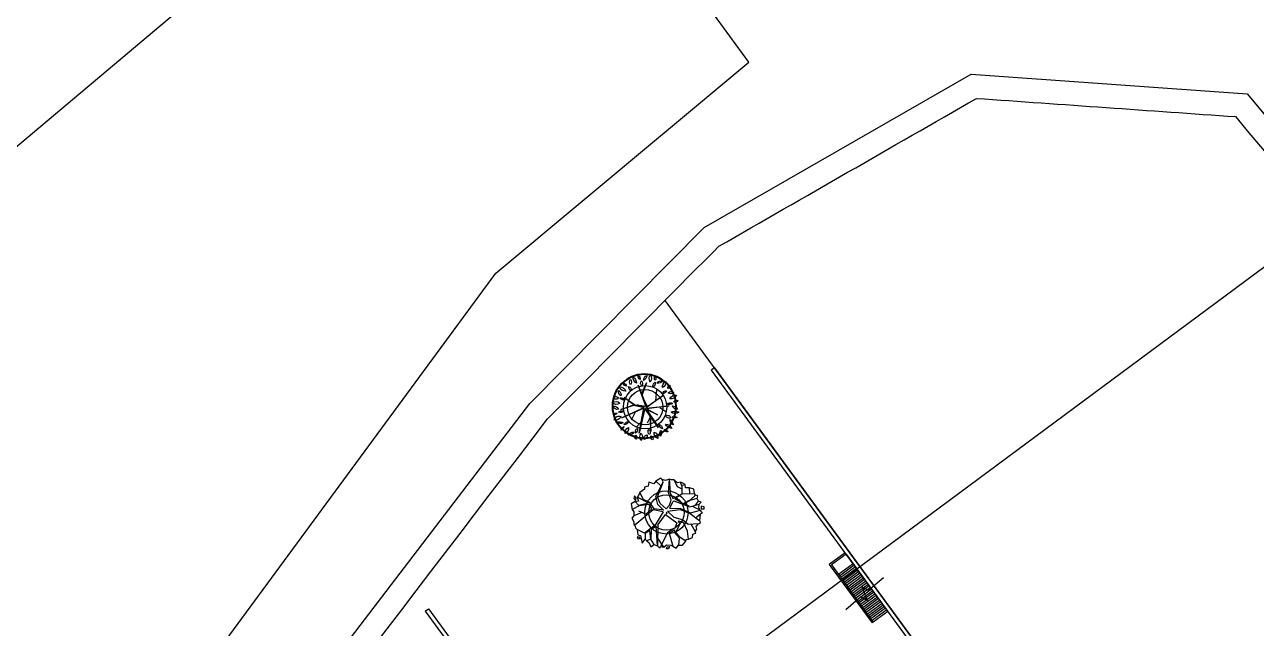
# Model space of a CAD drawing. Header units: millimetres. Extents: x 55520 to 96084, y -58491 to -49645.
# Drawn here: x 59475.7 to 59632.3, y -57670.2 to -57593.5 of the extents above; entities that cross this region are included whole.
import ezdxf

# ---------------------------------------------------------------- set-up
doc = ezdxf.new("R2010")
doc.units = ezdxf.units.MM
doc.linetypes.add('HIDDEN', pattern=[9.524999999999999, 6.35, -3.175])
for name, color, linetype in [('05_Mobiliário', 1, 'Continuous'), ('Alvenaria Corte', 30, 'Continuous'), ('Alvenaria Vista', 40, 'Continuous'), ('ARQ-COTAS', 1, 'Continuous'), ('Curvas de Nível', 10, 'Continuous'), ('Limite Terreno', 20, 'Continuous'), ('Limites', 250, 'Continuous'), ('Linha Fina', 100, 'Continuous'), ('Projeção', 60, 'HIDDEN'), ('Árvores Existentes', 114, 'Continuous')]:
    doc.layers.add(name, color=color, linetype=linetype)
doc.styles.add('ATTR', font='romans.shx', dxfattribs={"width": 0.8, "height": 0.470416260033865})

# ---------------------------------------------------------------- blocks, each defined once
blk = doc.blocks.new('árvore_media')
for p, q in [((55224.71942671669, -51941.33535110861), (55224.45466255669, -51940.0623655086)), ((55224.74150543669, -51939.89265414861), (55225.62411279669, -51940.5432243886)), ((55225.38142735669, -51940.37351302861), (55225.53585807668, -51939.52489606861)), ((55226.15370127669, -51940.0623655086), (55225.91101583669, -51940.96759302861)), ((55226.59154575669, -51939.35229702861), (55226.15370127669, -51940.0623655086)), ((55226.94811407669, -51939.38339974861), (55227.19079951668, -51940.17552646861)), ((55227.23495695669, -51940.09064070861), (55227.25703567669, -51940.82615686861)), ((55227.28458895669, -51940.08354182861), (55227.83619599669, -51939.54607238861)), ((55227.76454543669, -51941.1655795886), (55228.36030991669, -51939.8643187886)), ((55224.65325071668, -51941.33535110861), (55223.66030991669, -51940.8827072686)), ((55223.66030991669, -51940.9109824686), (55224.05748623668, -51941.73138438861)), ((55224.56499599669, -51940.5998349486), (55223.90299535669, -51940.57155974861)), ((55225.18283919669, -51942.38201478861), (55224.65325071668, -51941.33535110861)), ((55225.27109391669, -51942.32540422861), (55224.71942671669, -51941.33535110861)), ((55225.62411279669, -51940.5432243886), (55225.75652495669, -51941.33535110861)), ((55225.75652495669, -51941.33535110861), (55226.28611343668, -51942.09914246861)), ((55225.91101583669, -51940.96759302861), (55225.95511311669, -51941.19391494861)), ((55225.95511311669, -51941.19391494861), (55226.21993743669, -51941.53333766861)), ((55226.21993743669, -51941.53333766861), (55226.26403471669, -51941.19391494861)), ((55226.26403471669, -51941.19391494861), (55227.14670223669, -51940.7978215086)), ((55226.41852559669, -51941.47678726861), (55226.94811407669, -51941.1655795886)), ((55226.94811407669, -51941.1655795886), (55227.87487887669, -51941.2787405486)), ((55227.25703567669, -51940.82615686861), (55227.08046607669, -51941.02414342861)), ((55227.10254479669, -51941.02414342861), (55227.76454543669, -51941.1655795886)), ((55227.16872079669, -51940.7978215086), (55227.19079951668, -51940.11891590861)), ((55227.87487887669, -51941.2787405486), (55229.37532943668, -51940.65638534861)), ((55228.07346703669, -51942.63661190861), (55229.57391759669, -51940.9109824686)), ((55229.57391759669, -51940.93925766861), (55228.36030991669, -51942.6083367086)), ((55229.15466255668, -51940.40178822861), (55229.02225039669, -51941.53333766861)), ((55229.68425103668, -51941.9293709486), (55229.77250575669, -51941.2787405486)), ((55224.01332879669, -51943.4569536686), (55222.99830927669, -51942.63661190861)), ((55223.70440719669, -51942.41028998861), (55223.02038799669, -51942.4385651886)), ((55223.13072143669, -51942.0708071086), (55223.74856463668, -51942.3536794286)), ((55223.72648591668, -51941.6464986286), (55223.19689743668, -51941.75965958861)), ((55224.30017167669, -51941.8728205486), (55223.35138831669, -51941.44851206861)), ((55224.60909327669, -51942.6083367086), (55223.70440719669, -51942.41028998861)), ((55223.74856463668, -51942.3536794286), (55224.49875983669, -51942.49517574861)), ((55225.16076047669, -51943.4569536686), (55224.30017167669, -51941.8728205486)), ((55224.47674127669, -51942.41028998861), (55224.30017167669, -51942.04253190861)), ((55224.49875983669, -51942.49517574861), (55224.47674127669, -51942.41028998861)), ((55224.96217231669, -51943.5418394286), (55224.60909327669, -51942.6083367086)), ((55225.99927055669, -51943.11747078861), (55225.18283919669, -51942.38201478861)), ((55226.39644687669, -51943.03264518861), (55225.27109391669, -51942.32540422861)), ((55226.28611343668, -51942.09914246861), (55226.39644687669, -51943.00436998861)), ((55226.79362319669, -51942.91948422861), (55226.41852559669, -51941.47678726861)), ((55226.81570191668, -51942.94775942861), (55228.07346703669, -51942.63661190861)), ((55228.36030991669, -51942.6083367086), (55229.00017167669, -51942.66488710861)), ((55229.00017167669, -51942.66488710861), (55229.66217231669, -51941.9293709486)), ((55229.66217231669, -51941.9293709486), (55229.15466255668, -51942.66488710861)), ((55229.15466255668, -51942.69316230861), (55229.72834831669, -51942.74977286861)), ((55229.68425103668, -51941.9293709486), (55230.08142735669, -51942.0708071086)), ((55229.72834831669, -51942.74977286861), (55230.12552463669, -51942.29712902861)), ((55223.37346703669, -51942.94775942861), (55223.02038799669, -51943.4569536686)), ((55224.01332879669, -51943.4569536686), (55223.52789775668, -51944.02275846861)), ((55223.70440719669, -51943.85298694861), (55223.92507407669, -51944.33390598861)), ((55225.09458447669, -51943.7115507886), (55224.01332879669, -51943.4569536686)), ((55224.03540751668, -51943.4569536686), (55224.96217231669, -51943.5418394286)), ((55224.91801487669, -51944.41879174861), (55225.09458447669, -51943.7115507886)), ((55225.35934863669, -51943.68327558861), (55225.05042703669, -51944.50361734861)), ((55225.33726991669, -51943.4569536686), (55225.16076047669, -51943.4569536686)), ((55225.99927055669, -51943.1458061486), (55225.33726991669, -51943.4569536686)), ((55225.82270095668, -51943.40040326861), (55225.35934863669, -51943.68327558861)), ((55226.35228943669, -51943.34379270861), (55225.82270095668, -51943.40040326861)), ((55226.35228943669, -51943.34379270861), (55226.48470159669, -51944.1641946286)), ((55226.63919247669, -51943.3720679086), (55227.32321167669, -51944.1641946286)), ((55226.63919247669, -51943.40040326861), (55226.70536847669, -51944.24902022861)), ((55226.79362319669, -51943.28724230861), (55228.33823119669, -51942.74977286861)), ((55226.79362319669, -51943.31551750861), (55227.47764239669, -51944.13585926861)), ((55228.33823119669, -51942.74977286861), (55229.75042703668, -51942.83459846861)), ((55229.75042703668, -51942.83459846861), (55230.10350607669, -51943.62666502861)), ((55223.46172175668, -51944.1924698286), (55223.15280015668, -51944.02275846861)), ((55223.52789775668, -51944.02275846861), (55223.37346703669, -51944.53189254861)), ((55223.92507407669, -51944.33390598861), (55223.72648591668, -51945.12597254861)), ((55224.05748623668, -51945.55028102861), (55224.89599631669, -51944.41879174861)), ((55225.05042703669, -51944.50361734861), (55224.05748623668, -51945.52200582861)), ((55226.21993743669, -51944.89965062861), (55224.76358415669, -51945.69177734861)), ((55226.33027087669, -51945.0410867886), (55224.76358415669, -51945.7200525486)), ((55226.48470159669, -51944.1641946286), (55226.21993743669, -51944.89965062861)), ((55226.70536847669, -51944.24902022861), (55226.33027087669, -51945.0410867886)), ((55227.32321167669, -51944.1641946286), (55227.25703567669, -51944.95626118861)), ((55227.25703567669, -51944.95626118861), (55227.56595727669, -51945.6351667886)), ((55227.36736911669, -51944.95626118861), (55227.91897615669, -51946.25752198861)), ((55227.38938767669, -51944.98453638861), (55228.31615247669, -51945.4654554286)), ((55227.49972111668, -51944.30563078861), (55227.41146639669, -51944.84310022861)), ((55227.41146639669, -51944.84310022861), (55228.31615247669, -51945.40884486861)), ((55227.47764239669, -51944.13585926861), (55229.99317263669, -51944.13585926861)), ((55227.49972111668, -51944.30563078861), (55228.36030991669, -51944.27735558861)), ((55228.36030991669, -51944.27735558861), (55228.73540751669, -51945.0128115886)), ((55228.58097679669, -51944.70166406861), (55229.44150543669, -51944.95626118861)), ((55224.76358415669, -51945.7200525486), (55224.65325071668, -51945.97464966861)), ((55225.22693647669, -51945.55028102861), (55225.29317263669, -51946.2857971886)), ((55227.56595727669, -51945.6351667886), (55227.34529039669, -51946.45550854861)), ((55228.31615247669, -51945.40884486861), (55229.13258383669, -51945.60689158861)), ((55228.31615247669, -51945.4654554286), (55228.36030991669, -51946.05947526861))]:
    blk.add_line(p, q)
for points in [[(55223.90299535669, -51940.57155974861), (55223.66307727669, -51940.5255975086), (55223.66030991669, -51940.9109824686), (55223.60791055669, -51941.23277830861), (55223.35138831669, -51941.44851206861), (55223.05624335669, -51941.48033670861), (55223.19689743668, -51941.75965958861), (55223.13072143669, -51942.0708071086), (55222.89074319669, -51942.22289158861), (55223.02038799669, -51942.4385651886), (55222.99830927669, -51942.63661190861), (55222.75285647668, -51943.03619462861), (55223.02038799669, -51943.4569536686), (55223.35963023669, -51943.7080013486), (55223.15280015669, -51944.02275846861), (55223.24929679669, -51944.27380614861), (55223.37346703669, -51944.53189254861), (55223.66307727669, -51944.66274054861), (55223.72648591669, -51945.12597254861), (55223.96646415669, -51945.3346074286), (55224.05748623668, -51945.52200582861), (55224.46290447669, -51945.68822790861), (55224.65325071668, -51945.97464966861), (55224.68357135668, -51946.18322438861), (55225.29317263669, -51946.2857971886), (55225.64895887669, -51946.18322438861), (55225.95234575668, -51946.6782810286), (55226.25579279668, -51946.3954087086), (55226.61434639669, -51946.5722189486), (55226.77984655669, -51946.3954087086), (55227.34529039669, -51946.45550854861), (55227.69006735669, -51946.2893466286), (55227.91897615669, -51946.25752198861), (55228.07617423669, -51945.82966406861), (55228.36030991669, -51946.05947526861), (55228.84850831669, -51946.1125363886), (55229.13258383669, -51945.60689158861), (55229.17950863668, -51945.2992333486), (55229.44150543669, -51944.95626118861), (55229.75872911669, -51944.91029894861), (55229.84144911668, -51944.48593030861), (55230.03456271669, -51944.27380614861), (55229.99317263669, -51944.13585926861), (55230.11728271669, -51943.88481158861), (55230.10350607669, -51943.62666502861), (55230.42066959669, -51943.1422567086), (55230.25516943668, -51942.9300723886), (55230.61372303669, -51942.1875175086), (55230.12552463669, -51942.29712902861), (55230.08142735669, -51942.0708071086), (55230.03456271669, -51941.72783494861), (55230.17244943669, -51941.3035264686), (55229.77250575669, -51941.2787405486), (55229.57391759669, -51940.9109824686), (55229.53806223669, -51940.5962855086), (55229.37532943668, -51940.65638534861), (55229.15466255669, -51940.40178822861), (55228.76572815669, -51940.38410118861), (55228.46234127669, -51940.06591494861), (55228.36030991669, -51939.8643187886), (55228.21412111669, -51939.46473606861), (55227.83619599669, -51939.54607238861), (55227.49695375669, -51939.2879258286), (55226.94811407669, -51939.38339974861), (55226.80739983669, -51939.50011014861), (55226.59154575669, -51939.35229702861), (55226.14545935669, -51939.2172378286), (55225.89723919669, -51939.46473606861), (55225.59379215669, -51939.3232999086), (55225.53585807668, -51939.52489606861), (55225.23523855668, -51939.60623238861), (55225.12490511669, -51939.85373062861), (55224.74150543669, -51939.89265414861), (55224.54568463669, -51939.81835654861), (55224.45466255669, -51940.0623655086)], [(55228.65268751669, -51940.0623655086), (55228.87335439669, -51939.92092934861), (55229.04986383668, -51940.0623655086), (55228.85127567669, -51940.20380166861)], [(55223.27691023669, -51940.73772166861), (55223.13896335669, -51940.91453190861), (55223.30446351669, -51941.16209030861), (55223.49757711669, -51940.94990598861)], [(55230.50344975669, -51942.68257414861), (55230.42066959669, -51942.8593843886), (55230.58616975669, -51943.03619462861), (55230.66888975669, -51942.8593843886)], [(55226.66121103668, -51942.91948422861), (55226.55087759669, -51942.94775942861), (55226.52885903669, -51943.03264518861), (55226.61711375669, -51943.00436998861)], [(55228.23890703668, -51946.12312454861), (55228.01830031669, -51946.26456070861), (55228.04031887669, -51946.54749318861), (55228.26098575669, -51946.37772166861)]]:
    blk.add_lwpolyline(points, close=True)
at = {"style": 'ATTR', "width": 0.8, "flags": 9}
blk.add_attdef('ESTCODE', (55226.66121103668, -51942.91948422861), '', height=1.583206656000007e-05, dxfattribs=at)
blk = doc.blocks.new('tree 17')
at = {"color": 0, "linetype": 'ByBlock'}
for p, q in [((-0.2153075658570742, 1.813379565344803), (-0.0824257656786358, 0.1523045358626405)), ((-0.03259523809538223, 0.2685797013582487), (-0.1820872141543077, 1.746936501211167)), ((-0.1820872141543077, 1.746936501211167), (-0.1488668625097489, 0.7724390141847834)), ((-0.0824257656786358, 0.1523045358626405), (-1.510906003473792, 1.220929106893891)), ((-1.510906003473792, 1.220929106893891), (-0.09903594153001904, 0.07478762770188041)), ((-0.1488668625097489, 0.7724390141847834), (-0.8077395318396157, 1.663882474320417)), ((-0.8077395318396157, 1.663882474320417), (-0.0824257656786358, 0.822271115554031)), ((-0.0824257656786358, 0.822271115554031), (-0.6194900853006402, 1.03821087725737)), ((0.3272934791166335, 1.071432409331464), (-0.03259523809538223, 0.2685797013582487)), ((0.0006255070475162938, 0.1855260679221828), (1.346054472203832, 1.115727785410854)), ((1.346054472203832, 1.115727785410854), (0.01723568288434763, 0.2685797013582487)), ((0.01723568288434763, 0.2685797013582487), (0.3272934791166335, 1.071432409331464)), ((0.7650858725683065, 0.7779761329256871), (0.909041123391944, 1.259687757697975)), ((-0.09903594153001904, 0.07478762770188041), (-1.737912527023582, -0.3847767024817585)), ((-1.737912527023582, -0.3847767024817585), (-0.0824257656786358, 0.07478762770188041)), ((-0.8904008887620876, 0.7281436380908417), (-1.344413935803459, 0.7558284448787163)), ((-0.7187616181618068, -0.1134677206719061), (-1.344413935803459, 0.1523045358626405)), ((-0.0824257656786358, 0.07478762770188041), (-0.5419755379261915, -0.5121257120117662)), ((-0.4312406388489762, -0.495514749247377), (-0.04920541393221356, 0.05817666494476725)), ((-0.04920541393221356, 0.05817666494476725), (-0.3260424649779452, -0.4013872717914637)), ((-0.3260424649779452, -0.4013872717914637), (0.08367638633353636, 0.05817666494476725)), ((1.539840250567067, 0.2851902706679539), (0.0006255070475162938, 0.1855260679221828)), ((0.08367638633353636, 0.05817666494476725), (0.6262774312490365, -1.403569172151037)), ((0.6262774312490365, -1.403569172151037), (0.100286955566844, 0.1356935731018893)), ((0.100286955566844, 0.1356935731018893), (0.4435651034873445, -0.794508537848742)), ((0.1501174831646495, 0.1523045358626405), (1.539840250567067, 0.2851902706679539)), ((0.3605138307611924, -0.6837700976284395), (0.1501174831646495, 0.1523045358626405)), ((0.8647473211458419, 0.2242843252788589), (1.418421816648333, -0.3017226755873708)), ((-0.5419755379261915, -0.5121257120117662), (-1.41124455499812, -0.8775621712848078)), ((-1.41124455499812, -0.8775621712848078), (-0.508755186223425, -0.5453472440749465)), ((-0.685930788735277, -1.370347640080581), (-0.4312406388489762, -0.495514749247377)), ((-0.508755186223425, -0.5453472440749465), (-0.685930788735277, -1.370347640080581)), ((1.179951926809736, -1.159944997121784), (0.3605138307611924, -0.6837700976284395)), ((0.4435651034873445, -0.794508537848742), (1.179951926809736, -1.159944997121784))]:
    blk.add_line(p, q, dxfattribs=at)
for points in [[(-1.146743737026577, 1.666028866193262, 0.4205232702896032), (-1.518332055884537, 1.79347356803508)], [(-1.518331929302781, 1.793473710075016, 0.4205232702896032), (-1.146743610444821, 1.666029008233198)], [(-1.07242574317689, 2.207669144569693, 0.4515397640179216), (-0.9874912705546061, 1.899677776000032)], [(-0.9874915942297697, 1.899677504584659, 0.4515397640179216), (-1.072426066852053, 2.207668873154319)], [(-1.008724912794863, 1.761612700299452, 0.4082578546400881), (-0.8070056207159628, 1.453621460926164)], [(-0.8070056062885822, 1.453621218554757, 0.4082578546400885), (-1.008724898367482, 1.761612457928046)], [(-0.7326880260128938, 2.35635442106754, 0.3753020348049121), (-0.6371367029659745, 1.846575381879076)], [(-0.6371366251210738, 1.846575496022393, 0.3753020348049122), (-0.7326879481679931, 2.356354535210857)], [(-0.4991182835475305, 2.345734130821342, 0.3027699548490791), (-0.1912308294474881, 2.04836316842036)], [(-0.1912307219207756, 2.048363109038206, 0.3027699548490791), (-0.499118176020818, 2.345734071439188)], [(-0.0532121281177626, 2.048362955090949, 0.3409534558468513), (-0.03197851253627887, 1.666028881655409)], [(-0.03197854842784525, 1.66602886027603, 0.3409534558468513), (-0.05321216400932899, 2.048362933711572)], [(0.1060400604254208, 2.46255869997279, 0.3506886414138493), (0.02110553447290509, 2.165187539634492)], [(0.02110574657142952, 2.165187402521922, 0.3506886414138493), (0.1060402725239452, 2.462558562860219)], [(0.477628344774911, 2.441317947225869, 0.2702703581361986), (0.3289929709404722, 1.9209185797187)], [(0.3289931079021526, 1.920918334474592, 0.2702703581361985), (0.4776284817365916, 2.441317701981761)], [(0.7111980039362842, 2.313872876913763, 0.218612775951902), (0.7748988707197588, 1.867816342617982)], [(0.9129174908876028, 1.835955466553007, 0.4400759514473707), (0.7218149015863176, 1.485482486223725)], [(0.7748990944646486, 1.867816270247033, 0.2186127759519021), (0.7111982276811738, 2.313872804542815)], [(0.7218150279086243, 1.485482301928694, 0.4400759514473706), (0.9129176172099094, 1.835955282257976)], [(1.019085391552743, 1.846575730087486, 0.2884681251976712), (1.252655116743875, 2.090844665935312)], [(1.252655397565015, 2.090844759666518, 0.2884681251976713), (1.019085672373882, 1.846575823818692)], [(1.592393427953028, 1.899677758808262, 0.2686374439171992), (1.167720932561935, 1.53858431732979)], [(1.16772099789847, 1.538584047527242, 0.2686374439171992), (1.592393493289563, 1.899677489005714)], [(-1.751901580948119, 0.9226016869442841, 0.2958754657496622), (-2.176574013397313, 0.8270181463152495)], [(-2.176573978901057, 0.8270179267228801, 0.2958754657496619), (-1.751901546451863, 0.9226014673519147)], [(-1.953621065737667, 1.389898702831732, 0.525993913198135), (-1.773135236346837, 1.166870378982799)], [(-1.773135444543454, 1.166870561440857, 0.5259939131981348), (-1.953621273934283, 1.38989888528979)], [(-1.730668115068037, 1.687269807298919, 0.3633350839728651), (-1.39093015370634, 1.326176405342576)], [(-1.390930066290385, 1.326176600537536, 0.3633350839728651), (-1.730668027652082, 1.687270002493879)], [(-1.380313315457058, 0.8801200582478412, 0.3431627132305735), (-1.698817620647208, 1.060666741652254)], [(-1.698817490499025, 1.060666484745169, 0.3431627132305735), (-1.380313185308876, 0.8801198013407561)], [(1.645477256288471, 1.124388972512067, 0.3411170854928207), (1.326973160905053, 0.9119812536830374)], [(1.326973259665353, 0.9119812318748456, 0.3411170854928208), (1.645477355048771, 1.124388950703875)], [(1.645477454151202, 1.66602931670018, 0.3868620594582543), (1.539309310620352, 1.273074613376893)], [(1.539309545359632, 1.273074199675146, 0.3868620594582545), (1.645477688890482, 1.666028902998433)], [(2.229401760462613, 0.8694994703986223, 0.3435608105681879), (1.709177975609361, 0.7526751260290883)], [(1.709178201529605, 0.7526751302681451, 0.3435608105681881), (2.229401986382857, 0.869499474637679)], [(2.070149718134583, 1.219972644855595, 0.4435887221041456), (1.77287910613688, 1.124389129702397)], [(1.772879239311639, 1.124388920176564, 0.4435887221041456), (2.070149851309342, 1.219972435329762)], [(-2.325209606262474, 0.24289643439295, 0.2883280017642146), (-2.017322081309867, 0.1685536763064406)], [(-2.017321880093691, 0.1685538871021174, 0.2883280017642145), (-2.325209405046298, 0.2428966451886268)], [(-2.27212554778381, 0.6039897413592789, 0.3621437861478326), (-1.815602667899476, 0.4446838346916872)], [(-1.815602473038586, 0.4446840713445035, 0.3621437861478327), (-2.27212535292292, 0.6039899780120952)], [(-1.93238761035629, 0.08359064162541818, 0.3094680604192758), (-1.560799335954252, 0.115451812400504)], [(-1.560799122092231, 0.1154515871672595, 0.309468060419276), (-1.932387396494269, 0.08359041639217352)], [(1.539309530532742, 0.1473129465792812, 0.3265546511966065), (1.900280899037827, 0.1791741102105265)], [(1.900280934497309, 0.1791739017591096, 0.3265546511966063), (1.539309565992224, 0.1473127381278642)], [(2.197551307882808, 0.6252303846819995, 0.3802099613416753), (1.889663789013957, 0.3491001449460915)], [(1.889664074504704, 0.3491001430986945, 0.3802099613416756), (2.197551593373555, 0.6252303828346025)], [(2.324953067690776, 0.01986807571215966, 0.3838322505930397), (2.059532817875895, 0.1154516123149641)], [(2.059532762149056, 0.1154518433076614, 0.3838322505930399), (2.324953011963937, 0.01986830670485706)], [(-1.889920366102893, -0.05447456259875549, 0.2894471969886845), (-2.229658352668047, -0.3730864116135413)], [(-1.730668278498643, -0.5111513377561153, 0.4473465531964167), (-2.22965836074219, -0.6279756648269628)], [(-2.229657989558468, -0.373086511569142, 0.2894471969886846), (-1.889920002993313, -0.05447466255435603)], [(-2.229658009571422, -0.6279757256269418, 0.4473465531964168), (-1.730667927327874, -0.5111513985560946)], [(-1.783752316061818, -0.8616247252189764, 0.306983619276666), (-2.081022801796557, -0.9465878109109349)], [(-2.081022574094877, -0.9465875744412502, 0.3069836192766659), (-1.783752088360139, -0.8616244887492917)], [(-1.656350606570596, -0.8510038019556658, 0.3156059979693527), (-1.369696895282962, -0.6704572214079012)], [(-1.369696570343693, -0.6704575135301285, 0.3156059979693527), (-1.656350281631328, -0.8510040940778933)], [(1.677327929373024, -0.7872817315915936, 0.3400028335551002), (1.337589975784825, -0.6385962178718652)], [(1.337589961997691, -0.6385963159586198, 0.3400028335551002), (1.677327915585889, -0.7872818296783484)], [(2.133850643376994, -0.532391978017221, 0.3171340406511771), (1.741028506406563, -0.6492163502996131)], [(1.741028649010056, -0.6492166252168325, 0.317134040651177), (2.133850785980487, -0.5323922529344405)], [(1.825963248555706, -0.171298661603191, 0.3517814454106137), (2.271869079022996, -0.3518452613106551)], [(2.271869174409733, -0.3518456805039252, 0.3517814454106134), (1.825963343942443, -0.1712990807964611)], [(-1.528948846016281, -0.9996898123661796, 0.4141147415869915), (-1.688200931123541, -1.403264582867146)], [(-1.688200733328269, -1.40326443864449, 0.4141147415869914), (-1.52894864822101, -0.9996896681435233)], [(-1.582032687851669, -1.636912778182277, 0.3659184713152769), (-1.178594077943393, -1.275819576498009)], [(-1.178593982965477, -1.275819951022158, 0.3659184713152767), (-1.582032592873754, -1.636913152706427)], [(-1.029958781746841, -1.605051983112728, 0.559657380688164), (-1.263528529695914, -1.838700552440498)], [(-1.263528333390555, -1.838700387669294, 0.559657380688164), (-1.029958585441481, -1.605051818341524)], [(-0.7645382330659204, -1.190856696967122, 0.285980656752778), (-0.9344071446228, -1.551949955815604)], [(-0.9344075938431189, -1.551949872836967, 0.285980656752778), (-0.7645386822862392, -1.190856613988484)], [(-0.7857721151629591, -1.6156722661741, 0.3212749178775761), (-0.679604038522023, -2.019247107995526)], [(-0.6796039339134806, -2.019247033926492, 0.321274917877576), (-0.7857720105544168, -1.615672192105065)], [(-0.3080156251234161, -1.64753347066301, 0.362046953370264), (-0.4778846344145848, -2.167932864544957)], [(-0.4778843848326784, -2.167932963991799, 0.3620469533702642), (-0.3080153755415097, -1.647533570109851)], [(0.0104884670856295, -1.413884946901994, 0.3288318634243046), (0.0423389083281126, -1.76435804273889)], [(0.04233923627344166, -1.764357996547737, 0.3288318634243045), (0.01048879503095862, -1.413884900710841)], [(0.6156470807125214, -1.583811308335513, 0.2359967469586558), (0.7218151498048448, -2.093590016667919)], [(0.721814597147598, -2.093589925078034, 0.2359967469586557), (0.6156465280552745, -1.583811216745629)], [(0.7855160002197291, -1.201476892064558, 0.3689267344344678), (0.9872353325039407, -1.498847804026081)], [(0.9872352919213088, -1.498848137903085, 0.3689267344344678), (0.7855159596370973, -1.201477225941563)], [(0.9872348655969009, -1.626292459495459, 0.3370839981238424), (1.061552571082666, -1.923663598294636)], [(1.061552792884259, -1.923663760917692, 0.3370839981238424), (0.9872350873984945, -1.626292622118515)], [(1.125253731292877, -1.4138849979051, 0.3035626912028013), (1.528692593528973, -1.541329738191213)], [(1.528692649536562, -1.541329664605016, 0.3035626912028013), (1.125253787300466, -1.413884924318903)], [(1.762262172216508, -1.424505248645616, 0.3169423105987751), (1.411907447042265, -1.031550718295356)], [(1.411907393261715, -1.031550730446, 0.316942310598775), (1.762262118435959, -1.42450526079626)], [(1.751645469425697, -0.904105941576422, 0.4059203442760534), (1.942748135381248, -1.105893495366856)], [(1.942748067581575, -1.105893475635962, 0.4059203442760537), (1.751645401626024, -0.9041059218455284)], [(-0.04259543673747346, -1.881181977847524, 0.3459067627697099), (-0.1062963158800514, -2.178553064958541)], [(-0.1062963028970907, -2.178553114214077, 0.3459067627697099), (-0.04259542375451275, -1.88118202710306)], [(0.2122080282341395, -1.774978147082268, 0.3399380599255618), (0.4882450064007093, -2.072349059217064)], [(0.4882449859370771, -2.072349245724352, 0.3399380599255619), (0.2122080077705072, -1.774978333589555)]]:
    blk.add_lwpolyline(points, format="xyb")
at = {"lineweight": 40}
blk.add_circle((0, 0), 2.242264932325453, dxfattribs=at)

msp = doc.modelspace()

# ---------------------------------------------------------------- linework, layer by layer
at = {"layer": '05_Mobiliário'}
for centre, radius in [((59554.60304808175, -57642.12575987832), 2.75), ((59554.60304808175, -57642.12575987832), 2.25), ((59557.31470740119, -57655.49166151525), 2.75), ((59557.31470740119, -57655.49166151525), 2.25)]:
    msp.add_circle(centre, radius, dxfattribs=at)
at = {"layer": 'Alvenaria Corte'}
for p, q in [((59563.41408492852, -57637.10696410879), (59563.01070537306, -57637.4024043468)), ((59563.01070537305, -57637.4024043468), (59605.99096650406, -57696.08553683363)), ((59563.41408492852, -57637.10696410879), (59606.77684923892, -57696.31234760486)), ((59580.02806308217, -57660.63706674157), (59578.01116530483, -57662.11426793162)), ((59580.14623917737, -57660.79841856377), (59578.29069322222, -57662.1574436586)), ((59580.14623917737, -57660.79841856377), (59585.46416346149, -57668.05925056214)), ((59578.01116530483, -57662.11426793162), (59583.44726568412, -57669.53645175219)), ((59578.29069322222, -57662.15744365862), (59583.60861750631, -57669.41827565697)), ((59526.66248750874, -57668.02725932189), (59527.06586706419, -57667.73181908386)), ((59526.66248750874, -57668.02725932189), (59561.76663484541, -57715.95673380122)), ((59527.0658670642, -57667.73181908389), (59562.17001440088, -57715.66129356321)), ((59583.60861750632, -57669.418275657), (59583.44726568413, -57669.53645175219))]:
    msp.add_line(p, q, dxfattribs=at)
at = {"layer": 'Alvenaria Vista'}
for p, q in [((59583.39608179543, -57665.23559367391), (59581.54053584029, -57666.59461876874)), ((59583.54380191443, -57665.43728345165), (59581.68825595929, -57666.79630854648)), ((59583.69152203344, -57665.63897322938), (59581.83597607829, -57666.9979983242)), ((59583.83924215244, -57665.84066300712), (59581.98369619729, -57667.19968810195)), ((59583.98696227144, -57666.04235278484), (59582.13141631629, -57667.40137787967)), ((59584.13468239045, -57666.24404256258), (59582.2791364353, -57667.60306765739)), ((59584.28240250945, -57666.44573234031), (59582.4268565543, -57667.80475743514)), ((59584.43012262844, -57666.64742211803), (59582.57457667329, -57668.00644721287)), ((59584.57784274745, -57666.84911189578), (59582.7222967923, -57668.2081369906)), ((59584.72556286645, -57667.0508016735), (59582.8700169113, -57668.40982676834)), ((59584.87328298546, -57667.25249145124), (59583.01773703031, -57668.61151654606)), ((59585.02100310446, -57667.45418122898), (59583.16545714931, -57668.81320632381)), ((59585.16872322346, -57667.6558710067), (59583.31317726831, -57669.01489610153)), ((59585.31644334246, -57667.85756078445), (59583.46089738731, -57669.21658587928)), ((59585.46416346147, -57668.05925056217), (59583.60861750632, -57669.418275657))]:
    msp.add_line(p, q, dxfattribs=at)
msp.add_open_spline([(59423.51353895339, -57798.824723301), (59463.08160416591, -57747.08652607617), (59502.64966937844, -57695.34832885137), (59542.21773459096, -57643.61013162658), (59549.46605021889, -57636.30114803703), (59556.71436584678, -57628.99216444747), (59563.9626814747, -57621.68318085792), (59574.88766381137, -57615.41788728286), (59585.81264614806, -57609.15259370779), (59596.73762848475, -57602.88730013269), (59607.7086458366, -57603.66269148375), (59618.67966318841, -57604.43808283484), (59629.65068054023, -57605.21347418591), (59666.16268741773, -57648.98535014861), (59702.67469429522, -57692.75722611129), (59739.18670117273, -57736.52910207396), (59752.03846073368, -57750.99360648907), (59764.89022029462, -57765.45811090417), (59777.74197985558, -57779.92261531926)], degree=3, knots=[20.32241631602053, 20.32241631602053, 20.32241631602053, 20.32241631602053, 21.30537573406695, 21.30537573406695, 21.30537573406695, 22.30537573406695, 22.30537573406695, 22.30537573406695, 23.30537573406695, 23.30537573406695, 23.30537573406695, 24.30537573406695, 24.30537573406695, 24.30537573406695, 25.30537573406695, 25.30537573406695, 25.30537573406695, 25.59336856947562, 25.59336856947562, 25.59336856947562, 25.59336856947562], dxfattribs=at)
at = {"layer": 'ARQ-COTAS'}
msp.add_lwpolyline([(59893.08932323293, -57682.87720342773), (59561.01705961584, -57962.26022740472), (59351.2165042601, -57712.89308858083), (59683.28876787719, -57433.51006460386)], close=True, dxfattribs=at)
msp.add_lwpolyline([(59463.35636112818, -57754.51109953665), (59461.27794127508, -57751.70482529404), (59647.8211460312, -57613.54473589888), (59649.89956588431, -57616.35101014149)], dxfattribs=at)
at = {"layer": 'Curvas de Nível'}
msp.add_lwpolyline([(59614.04532659196, -57703.76672758663), (59606.77684923894, -57696.31234760487), (59557.14940730755, -57628.5534817161)], dxfattribs=at)
at = {"layer": 'Limite Terreno'}
msp.add_lwpolyline([(59421.53514621912, -57796.47322268281), (59539.95184843775, -57641.634550102), (59562.11825321022, -57619.28261386762), (59596.03775186276, -57599.83035203067), (59631.13627133158, -57602.31098692158), (59741.46045659452, -57734.57149424496), (59780.03842398856, -57777.99054336819)], dxfattribs=at)
at = {"layer": 'Limites'}
msp.add_lwpolyline([(59411.71319990151, -57784.79894161737), (59423.78900132472, -57777.01968251423), (59535.63390664593, -57625.07620378066), (59567.80588289082, -57598.27704087587), (59537.19997167557, -57556.41924469433)], dxfattribs=at)
at = {"layer": 'Linha Fina', "linetype": 'Continuous'}
msp.add_lwpolyline([(59584.90788969358, -57663.80660002586), (59582.98380783171, -57665.4253916801), (59582.19193291896, -57664.96958307873), (59582.81917942857, -57666.68593713886), (59582.02730451433, -57666.23012853569), (59580.10322265245, -57667.84892018994)], dxfattribs=at)
at = {"layer": 'Projeção'}
for p, q in [((59581.03255989139, -57662.00855723017), (59579.17701393623, -57663.367582325)), ((59581.18028001039, -57662.2102470079), (59579.32473405524, -57663.56927210274)), ((59581.3280001294, -57662.41193678565), (59579.47245417425, -57663.77096188047)), ((59581.4757202484, -57662.61362656338), (59579.62017429325, -57663.97265165819)), ((59581.6234403674, -57662.8153163411), (59579.76789441225, -57664.17434143593)), ((59581.7711604864, -57663.01700611885), (59579.91561453125, -57664.37603121367)), ((59581.9188806054, -57663.21869589657), (59580.06333465026, -57664.5777209914)), ((59582.0666007244, -57663.4203856743), (59580.21105476926, -57664.77941076914)), ((59582.21432084341, -57663.62207545204), (59580.35877488826, -57664.98110054687)), ((59582.36204096241, -57663.82376522976), (59580.50649500726, -57665.18279032459)), ((59582.50976108141, -57664.02545500751), (59580.65421512625, -57665.38448010233)), ((59582.65748120041, -57664.22714478523), (59580.80193524527, -57665.58616988007)), ((59582.80520131941, -57664.42883456295), (59580.94965536426, -57665.78785965779)), ((59582.95292143842, -57664.6305243407), (59581.09737548327, -57665.98954943554)), ((59583.10064155742, -57664.83221411843), (59581.24509560227, -57666.19123921326)), ((59583.24836167642, -57665.03390389618), (59581.39281572127, -57666.39292899101))]:
    msp.add_line(p, q, dxfattribs=at)

# ---------------------------------------------------------------- block references
at = {"layer": 'Árvores Existentes'}
for name, p, xscale, yscale, zscale, rotation in [('tree 17', (59554.50466943016, -57641.9928996618), -1.8048, 1.8048, 1.8048, 220.0749756908869), ('árvore_media', (150397.1852440411, -62686.67740809939), 1.2, 1.2, 1.2, 220.0749756908868)]:
    msp.add_blockref(name, p, dxfattribs=dict(at, xscale=xscale, yscale=yscale, zscale=zscale, rotation=rotation))

doc.saveas('drawing.dxf')
